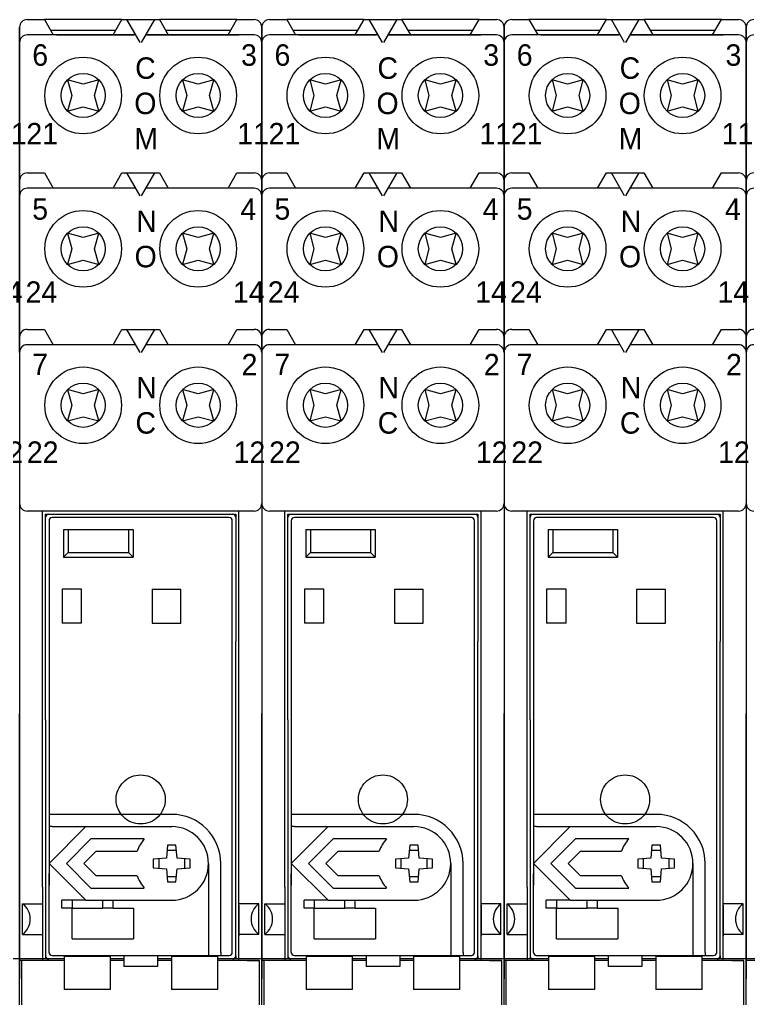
# Model space of a CAD drawing. Header units: millimetres. Extents: x -6000 to 26000, y -6000 to 26000.
# Drawn here: x 104.48 to 111.1, y -4571.37 to -4562.5 of the extents above; entities that cross this region are included whole.
import ezdxf

# ---------------------------------------------------------------- set-up
doc = ezdxf.new("R2010")
doc.units = ezdxf.units.MM
doc.header["$MEASUREMENT"] = 0
doc.linetypes.add('HIDDEN2', pattern=[2.38125, 1.5875, -0.79375])
doc.layers.add('Чертеж и Рисунок_Ном._пера__1', color=7, linetype='Continuous', lineweight=15)
doc.layers.add('Чертеж и Рисунок_Ном._пера__7', color=7, linetype='Continuous', lineweight=15)
doc.styles.add('СГЕНЕРИР_СТИЛЬ_3', font='')
doc.styles.get('СГЕНЕРИР_СТИЛЬ_3').set_extended_font_data('Arial')

msp = doc.modelspace()

# ---------------------------------------------------------------- linework, layer by layer
at = {"layer": 'Чертеж и Рисунок_Ном._пера__7', "color": 7, "linetype": 'Continuous', "lineweight": 15}
for p, q in [((104.554, -4562.4969), (104.7102, -4562.4969)), ((105.4133, -4562.4969), (104.7102, -4562.4969)), ((104.7102, -4562.4969), (104.7905, -4562.636)), ((105.333, -4562.636), (105.4133, -4562.4969)), ((105.4133, -4562.4969), (105.4582, -4562.4969)), ((105.4362, -4562.4969), (105.7305, -4562.4969)), ((105.5385, -4562.636), (105.4582, -4562.4969)), ((105.5787, -4562.7056), (105.4582, -4562.4969)), ((105.4582, -4562.4969), (105.7086, -4562.4969)), ((105.7086, -4562.4969), (105.5881, -4562.7056)), ((105.7086, -4562.4969), (105.7535, -4562.4969)), ((106.4566, -4562.4969), (105.7535, -4562.4969)), ((105.7535, -4562.4969), (105.8338, -4562.636)), ((106.3763, -4562.636), (106.4566, -4562.4969)), ((106.4566, -4562.4969), (106.6127, -4562.4969)), ((106.7518, -4562.4969), (106.908, -4562.4969)), ((107.6111, -4562.4969), (106.908, -4562.4969)), ((106.908, -4562.4969), (106.9883, -4562.636)), ((107.5308, -4562.636), (107.6111, -4562.4969)), ((107.6111, -4562.4969), (107.656, -4562.4969)), ((107.634, -4562.4969), (107.9283, -4562.4969)), ((107.7363, -4562.636), (107.656, -4562.4969)), ((107.7764, -4562.7056), (107.656, -4562.4969)), ((107.656, -4562.4969), (107.9063, -4562.4969)), ((107.9063, -4562.4969), (107.7859, -4562.7056)), ((107.9063, -4562.4969), (107.9512, -4562.4969)), ((108.6543, -4562.4969), (107.9512, -4562.4969)), ((107.9512, -4562.4969), (108.0315, -4562.636)), ((108.574, -4562.636), (108.6543, -4562.4969)), ((108.6543, -4562.4969), (108.8105, -4562.4969)), ((108.9496, -4562.4969), (109.1058, -4562.4969)), ((109.8089, -4562.4969), (109.1058, -4562.4969)), ((109.1058, -4562.4969), (109.1861, -4562.636)), ((109.7286, -4562.636), (109.8089, -4562.4969)), ((109.8089, -4562.4969), (109.8538, -4562.4969)), ((109.8318, -4562.4969), (110.1261, -4562.4969)), ((109.9341, -4562.636), (109.8538, -4562.4969)), ((109.9742, -4562.7056), (109.8538, -4562.4969)), ((109.8538, -4562.4969), (110.1041, -4562.4969)), ((110.1041, -4562.4969), (109.9837, -4562.7056)), ((110.1041, -4562.4969), (110.149, -4562.4969)), ((110.8521, -4562.4969), (110.149, -4562.4969)), ((110.149, -4562.4969), (110.2293, -4562.636)), ((110.7718, -4562.636), (110.8521, -4562.4969)), ((110.8521, -4562.4969), (111.0083, -4562.4969)), ((104.4845, -4562.7056), (104.4845, -4562.5665)), ((104.4845, -4562.5665), (104.4845, -4562.7056)), ((104.7664, -4562.5943), (105.3571, -4562.5943)), ((105.8097, -4562.5943), (106.4003, -4562.5943)), ((106.6823, -4562.7056), (106.6823, -4562.5665)), ((106.6823, -4562.5665), (106.6823, -4562.7056)), ((106.9642, -4562.5943), (107.5549, -4562.5943)), ((108.0074, -4562.5943), (108.5981, -4562.5943)), ((108.8801, -4562.7056), (108.8801, -4562.5665)), ((108.8801, -4562.5665), (108.8801, -4562.7056)), ((109.162, -4562.5943), (109.7527, -4562.5943)), ((110.2052, -4562.5943), (110.7959, -4562.5943)), ((111.0778, -4562.7056), (111.0778, -4562.5665)), ((111.0778, -4562.5665), (111.0778, -4562.7056)), ((105.5385, -4562.636), (104.554, -4562.636)), ((104.8183, -4562.636), (105.5233, -4562.636)), ((105.6283, -4562.636), (106.4736, -4562.636)), ((106.6127, -4562.636), (105.6283, -4562.636)), ((105.6435, -4562.636), (106.4736, -4562.636)), ((107.7363, -4562.636), (106.7518, -4562.636)), ((107.0161, -4562.636), (107.7211, -4562.636)), ((107.826, -4562.636), (108.6714, -4562.636)), ((108.8105, -4562.636), (107.826, -4562.636)), ((107.8413, -4562.636), (108.6714, -4562.636)), ((109.9341, -4562.636), (108.9496, -4562.636)), ((109.2139, -4562.636), (109.9188, -4562.636)), ((110.0238, -4562.636), (110.8692, -4562.636)), ((111.0083, -4562.636), (110.0238, -4562.636)), ((110.039, -4562.636), (110.8692, -4562.636)), ((104.4845, -4562.7056), (104.4845, -4568.791)), ((104.4845, -4563.9575), (104.4845, -4562.7056)), ((104.4845, -4562.7056), (104.4845, -4568.791)), ((104.4845, -4562.7056), (104.4845, -4563.9575)), ((106.6823, -4562.7056), (106.6823, -4568.791)), ((106.6823, -4563.9575), (106.6823, -4562.7056)), ((106.6823, -4562.7056), (106.6823, -4568.791)), ((106.6823, -4562.7056), (106.6823, -4563.9575)), ((108.8801, -4562.7056), (108.8801, -4568.791)), ((108.8801, -4563.9575), (108.8801, -4562.7056)), ((108.8801, -4562.7056), (108.8801, -4568.791)), ((108.8801, -4562.7056), (108.8801, -4563.9575)), ((111.0778, -4562.7056), (111.0778, -4568.791)), ((111.0778, -4563.9575), (111.0778, -4562.7056)), ((111.0778, -4562.7056), (111.0778, -4568.791)), ((111.0778, -4562.7056), (111.0778, -4563.9575)), ((104.9201, -4563.0438), (104.9581, -4563.1855)), ((105.0618, -4563.0818), (104.9201, -4563.0438)), ((105.2034, -4563.0438), (105.0618, -4563.0818)), ((105.1654, -4563.1855), (105.2034, -4563.0438)), ((106.105, -4563.0818), (105.9634, -4563.0438)), ((105.9634, -4563.0438), (106.0013, -4563.1855)), ((106.2466, -4563.0438), (106.105, -4563.0818)), ((106.2087, -4563.1855), (106.2466, -4563.0438)), ((107.1179, -4563.0438), (107.1558, -4563.1855)), ((107.2595, -4563.0818), (107.1179, -4563.0438)), ((107.4012, -4563.0438), (107.2595, -4563.0818)), ((107.3632, -4563.1855), (107.4012, -4563.0438)), ((108.3028, -4563.0818), (108.1611, -4563.0438)), ((108.1611, -4563.0438), (108.1991, -4563.1855)), ((108.4444, -4563.0438), (108.3028, -4563.0818)), ((108.4065, -4563.1855), (108.4444, -4563.0438)), ((109.3157, -4563.0438), (109.3536, -4563.1855)), ((109.4573, -4563.0818), (109.3157, -4563.0438)), ((109.599, -4563.0438), (109.4573, -4563.0818)), ((109.561, -4563.1855), (109.599, -4563.0438)), ((110.5006, -4563.0818), (110.3589, -4563.0438)), ((110.3589, -4563.0438), (110.3969, -4563.1855)), ((110.6422, -4563.0438), (110.5006, -4563.0818)), ((110.6043, -4563.1855), (110.6422, -4563.0438)), ((104.9581, -4563.1855), (104.9201, -4563.3271)), ((105.2034, -4563.3271), (105.1654, -4563.1855)), ((106.0013, -4563.1855), (105.9634, -4563.3271)), ((106.2466, -4563.3271), (106.2087, -4563.1855)), ((107.1558, -4563.1855), (107.1179, -4563.3271)), ((107.4012, -4563.3271), (107.3632, -4563.1855)), ((108.1991, -4563.1855), (108.1611, -4563.3271)), ((108.4444, -4563.3271), (108.4065, -4563.1855)), ((109.3536, -4563.1855), (109.3157, -4563.3271)), ((109.599, -4563.3271), (109.561, -4563.1855)), ((110.3969, -4563.1855), (110.3589, -4563.3271)), ((110.6422, -4563.3271), (110.6043, -4563.1855)), ((104.9201, -4563.3271), (105.0618, -4563.2891)), ((105.0618, -4563.2891), (105.2034, -4563.3271)), ((105.9634, -4563.3271), (106.105, -4563.2891)), ((106.105, -4563.2891), (106.2466, -4563.3271)), ((107.1179, -4563.3271), (107.2595, -4563.2891)), ((107.2595, -4563.2891), (107.4012, -4563.3271)), ((108.1611, -4563.3271), (108.3028, -4563.2891)), ((108.3028, -4563.2891), (108.4444, -4563.3271)), ((109.3157, -4563.3271), (109.4573, -4563.2891)), ((109.4573, -4563.2891), (109.599, -4563.3271)), ((110.3589, -4563.3271), (110.5006, -4563.2891)), ((110.5006, -4563.2891), (110.6422, -4563.3271)), ((104.554, -4563.8879), (104.7102, -4563.8879)), ((104.7102, -4563.8879), (104.7905, -4564.027)), ((105.333, -4564.027), (105.4133, -4563.8879)), ((105.4133, -4563.8879), (105.4582, -4563.8879)), ((105.5787, -4564.0966), (105.4582, -4563.8879)), ((105.4582, -4563.8879), (105.7086, -4563.8879)), ((105.7086, -4563.8879), (105.5881, -4564.0966)), ((105.7086, -4563.8879), (105.7535, -4563.8879)), ((105.7535, -4563.8879), (105.8338, -4564.027)), ((106.3763, -4564.027), (106.4566, -4563.8879)), ((106.4566, -4563.8879), (106.6127, -4563.8879)), ((106.7518, -4563.8879), (106.908, -4563.8879)), ((106.908, -4563.8879), (106.9883, -4564.027)), ((107.5308, -4564.027), (107.6111, -4563.8879)), ((107.6111, -4563.8879), (107.656, -4563.8879)), ((107.7764, -4564.0966), (107.656, -4563.8879)), ((107.656, -4563.8879), (107.9063, -4563.8879)), ((107.9063, -4563.8879), (107.7859, -4564.0966)), ((107.9063, -4563.8879), (107.9512, -4563.8879)), ((107.9512, -4563.8879), (108.0315, -4564.027)), ((108.574, -4564.027), (108.6543, -4563.8879)), ((108.6543, -4563.8879), (108.8105, -4563.8879)), ((108.9496, -4563.8879), (109.1058, -4563.8879)), ((109.1058, -4563.8879), (109.1861, -4564.027)), ((109.7286, -4564.027), (109.8089, -4563.8879)), ((109.8089, -4563.8879), (109.8538, -4563.8879)), ((109.9742, -4564.0966), (109.8538, -4563.8879)), ((109.8538, -4563.8879), (110.1041, -4563.8879)), ((110.1041, -4563.8879), (109.9837, -4564.0966)), ((110.1041, -4563.8879), (110.149, -4563.8879)), ((110.149, -4563.8879), (110.2293, -4564.027)), ((110.7718, -4564.027), (110.8521, -4563.8879)), ((110.8521, -4563.8879), (111.0083, -4563.8879)), ((104.4845, -4564.0966), (104.4845, -4563.9575)), ((104.4845, -4563.9575), (104.4845, -4564.0966)), ((105.5385, -4564.027), (104.554, -4564.027)), ((106.6127, -4564.027), (105.6283, -4564.027)), ((106.6823, -4564.0966), (106.6823, -4563.9575)), ((106.6823, -4563.9575), (106.6823, -4564.0966)), ((107.7363, -4564.027), (106.7518, -4564.027)), ((108.8105, -4564.027), (107.826, -4564.027)), ((108.8801, -4564.0966), (108.8801, -4563.9575)), ((108.8801, -4563.9575), (108.8801, -4564.0966)), ((109.9341, -4564.027), (108.9496, -4564.027)), ((111.0083, -4564.027), (110.0238, -4564.027)), ((111.0778, -4564.0966), (111.0778, -4563.9575)), ((111.0778, -4563.9575), (111.0778, -4564.0966)), ((104.4845, -4565.3763), (104.4845, -4564.0966)), ((104.4845, -4564.0966), (104.4845, -4565.3763)), ((106.6823, -4565.3763), (106.6823, -4564.0966)), ((106.6823, -4564.0966), (106.6823, -4565.3763)), ((108.8801, -4565.3763), (108.8801, -4564.0966)), ((108.8801, -4564.0966), (108.8801, -4565.3763)), ((111.0778, -4565.3763), (111.0778, -4564.0966)), ((111.0778, -4564.0966), (111.0778, -4565.3763)), ((104.9201, -4564.4348), (104.9581, -4564.5765)), ((105.0618, -4564.4728), (104.9201, -4564.4348)), ((105.2034, -4564.4348), (105.0618, -4564.4728)), ((105.1654, -4564.5765), (105.2034, -4564.4348)), ((105.9634, -4564.4348), (106.0013, -4564.5765)), ((106.105, -4564.4728), (105.9634, -4564.4348)), ((106.2466, -4564.4348), (106.105, -4564.4728)), ((106.2087, -4564.5765), (106.2466, -4564.4348)), ((107.1179, -4564.4348), (107.1558, -4564.5765)), ((107.2595, -4564.4728), (107.1179, -4564.4348)), ((107.4012, -4564.4348), (107.2595, -4564.4728)), ((107.3632, -4564.5765), (107.4012, -4564.4348)), ((108.1611, -4564.4348), (108.1991, -4564.5765)), ((108.3028, -4564.4728), (108.1611, -4564.4348)), ((108.4444, -4564.4348), (108.3028, -4564.4728)), ((108.4065, -4564.5765), (108.4444, -4564.4348)), ((109.3157, -4564.4348), (109.3536, -4564.5765)), ((109.4573, -4564.4728), (109.3157, -4564.4348)), ((109.599, -4564.4348), (109.4573, -4564.4728)), ((109.561, -4564.5765), (109.599, -4564.4348)), ((110.3589, -4564.4348), (110.3969, -4564.5765)), ((110.5006, -4564.4728), (110.3589, -4564.4348)), ((110.6422, -4564.4348), (110.5006, -4564.4728)), ((110.6043, -4564.5765), (110.6422, -4564.4348)), ((104.9581, -4564.5765), (104.9201, -4564.7181)), ((105.2034, -4564.7181), (105.1654, -4564.5765)), ((106.0013, -4564.5765), (105.9634, -4564.7181)), ((106.2466, -4564.7181), (106.2087, -4564.5765)), ((107.1558, -4564.5765), (107.1179, -4564.7181)), ((107.4012, -4564.7181), (107.3632, -4564.5765)), ((108.1991, -4564.5765), (108.1611, -4564.7181)), ((108.4444, -4564.7181), (108.4065, -4564.5765)), ((109.3536, -4564.5765), (109.3157, -4564.7181)), ((109.599, -4564.7181), (109.561, -4564.5765)), ((110.3969, -4564.5765), (110.3589, -4564.7181)), ((110.6422, -4564.7181), (110.6043, -4564.5765)), ((104.9201, -4564.7181), (105.0618, -4564.6801)), ((105.0618, -4564.6801), (105.2034, -4564.7181)), ((105.9634, -4564.7181), (106.105, -4564.6801)), ((106.105, -4564.6801), (106.2466, -4564.7181)), ((107.1179, -4564.7181), (107.2595, -4564.6801)), ((107.2595, -4564.6801), (107.4012, -4564.7181)), ((108.1611, -4564.7181), (108.3028, -4564.6801)), ((108.3028, -4564.6801), (108.4444, -4564.7181)), ((109.3157, -4564.7181), (109.4573, -4564.6801)), ((109.4573, -4564.6801), (109.599, -4564.7181)), ((110.3589, -4564.7181), (110.5006, -4564.6801)), ((110.5006, -4564.6801), (110.6422, -4564.7181)), ((104.554, -4565.3067), (104.7102, -4565.3067)), ((104.7102, -4565.3067), (104.7905, -4565.4458)), ((105.333, -4565.4458), (105.4133, -4565.3067)), ((105.4133, -4565.3067), (105.4582, -4565.3067)), ((105.5787, -4565.5154), (105.4582, -4565.3067)), ((105.4582, -4565.3067), (105.7086, -4565.3067)), ((105.7086, -4565.3067), (105.5881, -4565.5154)), ((105.7086, -4565.3067), (105.7535, -4565.3067)), ((105.7535, -4565.3067), (105.8338, -4565.4458)), ((106.3763, -4565.4458), (106.4566, -4565.3067)), ((106.4566, -4565.3067), (106.6127, -4565.3067)), ((106.7518, -4565.3067), (106.908, -4565.3067)), ((106.908, -4565.3067), (106.9883, -4565.4458)), ((107.5308, -4565.4458), (107.6111, -4565.3067)), ((107.6111, -4565.3067), (107.656, -4565.3067)), ((107.7764, -4565.5154), (107.656, -4565.3067)), ((107.656, -4565.3067), (107.9063, -4565.3067)), ((107.9063, -4565.3067), (107.7859, -4565.5154)), ((107.9063, -4565.3067), (107.9512, -4565.3067)), ((107.9512, -4565.3067), (108.0315, -4565.4458)), ((108.574, -4565.4458), (108.6543, -4565.3067)), ((108.6543, -4565.3067), (108.8105, -4565.3067)), ((108.9496, -4565.3067), (109.1058, -4565.3067)), ((109.1058, -4565.3067), (109.1861, -4565.4458)), ((109.7286, -4565.4458), (109.8089, -4565.3067)), ((109.8089, -4565.3067), (109.8538, -4565.3067)), ((109.9742, -4565.5154), (109.8538, -4565.3067)), ((109.8538, -4565.3067), (110.1041, -4565.3067)), ((110.1041, -4565.3067), (109.9837, -4565.5154)), ((110.1041, -4565.3067), (110.149, -4565.3067)), ((110.149, -4565.3067), (110.2293, -4565.4458)), ((110.7718, -4565.4458), (110.8521, -4565.3067)), ((110.8521, -4565.3067), (111.0083, -4565.3067)), ((104.4845, -4565.5154), (104.4845, -4565.3763)), ((104.4845, -4565.3763), (104.4845, -4565.5154)), ((105.5385, -4565.4458), (104.554, -4565.4458)), ((106.6127, -4565.4458), (105.6283, -4565.4458)), ((106.6823, -4565.5154), (106.6823, -4565.3763)), ((106.6823, -4565.3763), (106.6823, -4565.5154)), ((107.7363, -4565.4458), (106.7518, -4565.4458)), ((108.8105, -4565.4458), (107.826, -4565.4458)), ((108.8801, -4565.5154), (108.8801, -4565.3763)), ((108.8801, -4565.3763), (108.8801, -4565.5154)), ((109.9341, -4565.4458), (108.9496, -4565.4458)), ((111.0083, -4565.4458), (110.0238, -4565.4458)), ((111.0778, -4565.5154), (111.0778, -4565.3763)), ((111.0778, -4565.3763), (111.0778, -4565.5154)), ((104.9201, -4565.8536), (104.9581, -4565.9953)), ((105.0618, -4565.8916), (104.9201, -4565.8536)), ((105.2034, -4565.8536), (105.0618, -4565.8916)), ((105.1654, -4565.9953), (105.2034, -4565.8536)), ((106.105, -4565.8916), (105.9634, -4565.8536)), ((105.9634, -4565.8536), (106.0013, -4565.9953)), ((106.2466, -4565.8536), (106.105, -4565.8916)), ((106.2087, -4565.9953), (106.2466, -4565.8536)), ((107.1179, -4565.8536), (107.1558, -4565.9953)), ((107.2595, -4565.8916), (107.1179, -4565.8536)), ((107.4012, -4565.8536), (107.2595, -4565.8916)), ((107.3632, -4565.9953), (107.4012, -4565.8536)), ((108.3028, -4565.8916), (108.1611, -4565.8536)), ((108.1611, -4565.8536), (108.1991, -4565.9953)), ((108.4444, -4565.8536), (108.3028, -4565.8916)), ((108.4065, -4565.9953), (108.4444, -4565.8536)), ((109.3157, -4565.8536), (109.3536, -4565.9953)), ((109.4573, -4565.8916), (109.3157, -4565.8536)), ((109.599, -4565.8536), (109.4573, -4565.8916)), ((109.561, -4565.9953), (109.599, -4565.8536)), ((110.5006, -4565.8916), (110.3589, -4565.8536)), ((110.3589, -4565.8536), (110.3969, -4565.9953)), ((110.6422, -4565.8536), (110.5006, -4565.8916)), ((110.6043, -4565.9953), (110.6422, -4565.8536)), ((104.9581, -4565.9953), (104.9201, -4566.1369)), ((105.2034, -4566.1369), (105.1654, -4565.9953)), ((106.0013, -4565.9953), (105.9634, -4566.1369)), ((106.2466, -4566.1369), (106.2087, -4565.9953)), ((107.1558, -4565.9953), (107.1179, -4566.1369)), ((107.4012, -4566.1369), (107.3632, -4565.9953)), ((108.1991, -4565.9953), (108.1611, -4566.1369)), ((108.4444, -4566.1369), (108.4065, -4565.9953)), ((109.3536, -4565.9953), (109.3157, -4566.1369)), ((109.599, -4566.1369), (109.561, -4565.9953)), ((110.3969, -4565.9953), (110.3589, -4566.1369)), ((110.6422, -4566.1369), (110.6043, -4565.9953)), ((104.9201, -4566.1369), (105.0618, -4566.099)), ((105.0618, -4566.099), (105.2034, -4566.1369)), ((105.9634, -4566.1369), (106.105, -4566.099)), ((106.105, -4566.099), (106.2466, -4566.1369)), ((107.1179, -4566.1369), (107.2595, -4566.099)), ((107.2595, -4566.099), (107.4012, -4566.1369)), ((108.1611, -4566.1369), (108.3028, -4566.099)), ((108.3028, -4566.099), (108.4444, -4566.1369)), ((109.3157, -4566.1369), (109.4573, -4566.099)), ((109.4573, -4566.099), (109.599, -4566.1369)), ((110.3589, -4566.1369), (110.5006, -4566.099)), ((110.5006, -4566.099), (110.6422, -4566.1369)), ((106.6127, -4566.9551), (104.554, -4566.9551)), ((104.6931, -4570.3662), (104.6931, -4566.9551)), ((106.4736, -4571.0307), (106.4736, -4566.9551)), ((108.8105, -4566.9551), (106.7518, -4566.9551)), ((106.8909, -4570.3662), (106.8909, -4566.9551)), ((108.6714, -4571.0307), (108.6714, -4566.9551)), ((111.0083, -4566.9551), (108.9496, -4566.9551)), ((109.0887, -4570.3662), (109.0887, -4566.9551)), ((110.8692, -4571.0307), (110.8692, -4566.9551)), ((104.721, -4567.0107), (104.721, -4566.9829)), ((104.721, -4566.9829), (106.4458, -4566.9829)), ((104.721, -4567.6923), (104.721, -4567.0107)), ((104.7523, -4567.042), (104.7523, -4569.7058)), ((106.3867, -4567.0142), (104.7801, -4567.0142)), ((106.4145, -4570.9577), (106.4145, -4567.042)), ((106.418, -4566.9829), (106.4458, -4566.9829)), ((106.4458, -4566.9829), (106.4458, -4567.0107)), ((106.4458, -4566.9829), (106.4458, -4568.1374)), ((106.9187, -4567.0107), (106.9187, -4566.9829)), ((106.9187, -4566.9829), (108.6436, -4566.9829)), ((106.9187, -4567.6923), (106.9187, -4567.0107)), ((106.95, -4567.042), (106.95, -4569.7058)), ((108.5845, -4567.0142), (106.9779, -4567.0142)), ((108.6123, -4570.9577), (108.6123, -4567.042)), ((108.6158, -4566.9829), (108.6436, -4566.9829)), ((108.6436, -4566.9829), (108.6436, -4567.0107)), ((108.6436, -4566.9829), (108.6436, -4568.1374)), ((109.1165, -4567.0107), (109.1165, -4566.9829)), ((109.1165, -4566.9829), (110.8414, -4566.9829)), ((109.1165, -4567.6923), (109.1165, -4567.0107)), ((109.1478, -4567.042), (109.1478, -4569.7058)), ((110.7822, -4567.0142), (109.1756, -4567.0142)), ((110.8101, -4570.9577), (110.8101, -4567.042)), ((110.8135, -4566.9829), (110.8414, -4566.9829)), ((110.8414, -4566.9829), (110.8414, -4567.0107)), ((110.8414, -4566.9829), (110.8414, -4568.1374)), ((104.8844, -4567.122), (105.5138, -4567.122)), ((104.8844, -4567.122), (104.8844, -4567.3724)), ((104.9261, -4567.122), (104.9261, -4567.3306)), ((105.4721, -4567.122), (105.4721, -4567.3306)), ((105.5138, -4567.122), (105.5138, -4567.3724)), ((107.0822, -4567.122), (107.7116, -4567.122)), ((107.0822, -4567.122), (107.0822, -4567.3724)), ((107.1239, -4567.122), (107.1239, -4567.3306)), ((107.6699, -4567.122), (107.6699, -4567.3306)), ((107.7116, -4567.122), (107.7116, -4567.3724)), ((109.28, -4567.122), (109.9094, -4567.122)), ((109.28, -4567.122), (109.28, -4567.3724)), ((109.3217, -4567.122), (109.3217, -4567.3306)), ((109.8677, -4567.122), (109.8677, -4567.3306)), ((109.9094, -4567.122), (109.9094, -4567.3724)), ((104.8844, -4567.3724), (104.9261, -4567.3306)), ((104.8844, -4567.3724), (105.5138, -4567.3724)), ((104.9261, -4567.3306), (105.4721, -4567.3306)), ((105.5138, -4567.3724), (105.4721, -4567.3306)), ((107.0822, -4567.3724), (107.1239, -4567.3306)), ((107.0822, -4567.3724), (107.7116, -4567.3724)), ((107.1239, -4567.3306), (107.6699, -4567.3306)), ((107.7116, -4567.3724), (107.6699, -4567.3306)), ((109.28, -4567.3724), (109.3217, -4567.3306)), ((109.28, -4567.3724), (109.9094, -4567.3724)), ((109.3217, -4567.3306), (109.8677, -4567.3306)), ((109.9094, -4567.3724), (109.8677, -4567.3306)), ((105.0478, -4567.6645), (104.8705, -4567.6645)), ((104.8705, -4567.6645), (104.8705, -4567.9705)), ((105.0478, -4567.9705), (105.0478, -4567.6645)), ((105.6877, -4567.6645), (105.9485, -4567.6645)), ((105.6877, -4567.6645), (105.6877, -4567.9705)), ((105.9485, -4567.9705), (105.9485, -4567.6645)), ((107.2456, -4567.6645), (107.0683, -4567.6645)), ((107.0683, -4567.6645), (107.0683, -4567.9705)), ((107.2456, -4567.9705), (107.2456, -4567.6645)), ((107.8855, -4567.6645), (108.1463, -4567.6645)), ((107.8855, -4567.6645), (107.8855, -4567.9705)), ((108.1463, -4567.9705), (108.1463, -4567.6645)), ((109.4434, -4567.6645), (109.2661, -4567.6645)), ((109.2661, -4567.6645), (109.2661, -4567.9705)), ((109.4434, -4567.9705), (109.4434, -4567.6645)), ((110.0833, -4567.6645), (110.3441, -4567.6645)), ((110.0833, -4567.6645), (110.0833, -4567.9705)), ((110.3441, -4567.9705), (110.3441, -4567.6645)), ((104.721, -4568.1374), (104.721, -4567.6923)), ((106.9187, -4568.1374), (106.9187, -4567.6923)), ((109.1165, -4568.1374), (109.1165, -4567.6923)), ((104.752, -4567.7618), (104.752, -4570.3491)), ((106.4147, -4570.3491), (106.4147, -4567.7618)), ((106.9498, -4567.7618), (106.9498, -4570.3491)), ((108.6125, -4570.3491), (108.6125, -4567.7618)), ((109.1476, -4567.7618), (109.1476, -4570.3491)), ((110.8103, -4570.3491), (110.8103, -4567.7618)), ((105.0478, -4567.9705), (104.8705, -4567.9705)), ((105.6877, -4567.9705), (105.9485, -4567.9705)), ((107.2456, -4567.9705), (107.0683, -4567.9705)), ((107.8855, -4567.9705), (108.1463, -4567.9705)), ((109.4434, -4567.9705), (109.2661, -4567.9705)), ((110.0833, -4567.9705), (110.3441, -4567.9705)), ((104.721, -4568.8468), (104.721, -4568.1374)), ((106.4458, -4570.989), (106.4458, -4568.1374)), ((106.9187, -4568.8468), (106.9187, -4568.1374)), ((108.6436, -4570.989), (108.6436, -4568.1374)), ((109.1165, -4568.8468), (109.1165, -4568.1374)), ((110.8414, -4570.989), (110.8414, -4568.1374)), ((104.4845, -4572.4356), (104.4845, -4568.791)), ((104.4845, -4568.791), (104.4845, -4571.0585)), ((106.6823, -4572.4356), (106.6823, -4568.791)), ((106.6823, -4568.791), (106.6823, -4571.0585)), ((108.8801, -4572.4356), (108.8801, -4568.791)), ((108.8801, -4568.791), (108.8801, -4571.0585)), ((111.0778, -4572.4356), (111.0778, -4568.791)), ((111.0778, -4568.791), (111.0778, -4571.0585)), ((104.721, -4568.8468), (104.721, -4571.0168)), ((106.9187, -4568.8468), (106.9187, -4571.0168)), ((109.1165, -4568.8468), (109.1165, -4571.0168)), ((104.7801, -4569.7058), (104.7523, -4569.7058)), ((104.7523, -4569.7058), (104.7523, -4569.8171)), ((105.8651, -4569.7058), (104.7801, -4569.7058)), ((106.9779, -4569.7058), (106.95, -4569.7058)), ((106.95, -4569.7058), (106.95, -4569.8171)), ((108.0628, -4569.7058), (106.9779, -4569.7058)), ((109.1756, -4569.7058), (109.1478, -4569.7058)), ((109.1478, -4569.7058), (109.1478, -4569.8171)), ((110.2606, -4569.7058), (109.1756, -4569.7058)), ((104.7801, -4569.8171), (104.7523, -4569.8171)), ((104.7523, -4569.8171), (104.7523, -4570.1509)), ((104.7523, -4570.1509), (105.0861, -4569.8171)), ((104.7801, -4569.8171), (105.8651, -4569.8171)), ((106.9779, -4569.8171), (106.95, -4569.8171)), ((106.95, -4569.8171), (106.95, -4570.1509)), ((106.95, -4570.1509), (107.2839, -4569.8171)), ((106.9779, -4569.8171), (108.0628, -4569.8171)), ((109.1756, -4569.8171), (109.1478, -4569.8171)), ((109.1478, -4569.8171), (109.1478, -4570.1509)), ((109.1478, -4570.1509), (109.4817, -4569.8171)), ((109.1756, -4569.8171), (110.2606, -4569.8171)), ((105.1322, -4569.9283), (104.9096, -4570.1509)), ((105.6162, -4569.9283), (105.1322, -4569.9283)), ((107.33, -4569.9283), (107.1074, -4570.1509)), ((107.814, -4569.9283), (107.33, -4569.9283)), ((109.5278, -4569.9283), (109.3052, -4570.1509)), ((110.0118, -4569.9283), (109.5278, -4569.9283)), ((105.067, -4570.1509), (105.1783, -4570.0396)), ((105.1783, -4570.0396), (105.5503, -4570.0396)), ((105.8268, -4569.984), (105.8165, -4570.1023)), ((105.9075, -4570.0324), (105.8226, -4570.0324)), ((105.9033, -4569.984), (105.8268, -4569.984)), ((105.9137, -4570.1023), (105.9033, -4569.984)), ((107.2648, -4570.1509), (107.3761, -4570.0396)), ((107.3761, -4570.0396), (107.7481, -4570.0396)), ((108.0246, -4569.984), (108.0142, -4570.1023)), ((108.1053, -4570.0324), (108.0203, -4570.0324)), ((108.1011, -4569.984), (108.0246, -4569.984)), ((108.1114, -4570.1023), (108.1011, -4569.984)), ((109.4626, -4570.1509), (109.5738, -4570.0396)), ((109.5738, -4570.0396), (109.9459, -4570.0396)), ((110.2224, -4569.984), (110.212, -4570.1023)), ((110.3031, -4570.0324), (110.2181, -4570.0324)), ((110.2989, -4569.984), (110.2224, -4569.984)), ((110.3092, -4570.1023), (110.2989, -4569.984)), ((104.7523, -4570.1509), (104.7523, -4570.2411)), ((104.7523, -4570.1509), (105.0861, -4570.4847)), ((104.9096, -4570.1509), (105.1322, -4570.3735)), ((105.1783, -4570.2622), (105.067, -4570.1509)), ((105.8165, -4570.1023), (105.6981, -4570.1126)), ((105.6981, -4570.1126), (105.6981, -4570.1891)), ((105.7466, -4570.1084), (105.7466, -4570.1934)), ((106.032, -4570.1126), (105.9137, -4570.1023)), ((105.9835, -4570.1934), (105.9835, -4570.1084)), ((106.032, -4570.1891), (106.032, -4570.1126)), ((106.1989, -4570.1509), (106.1989, -4570.9577)), ((106.3102, -4570.9577), (106.3102, -4570.1509)), ((106.95, -4570.1509), (106.95, -4570.2411)), ((106.95, -4570.1509), (107.2839, -4570.4847)), ((107.1074, -4570.1509), (107.33, -4570.3735)), ((107.3761, -4570.2622), (107.2648, -4570.1509)), ((108.0142, -4570.1023), (107.8959, -4570.1126)), ((107.8959, -4570.1126), (107.8959, -4570.1891)), ((107.9444, -4570.1084), (107.9444, -4570.1934)), ((108.2298, -4570.1126), (108.1114, -4570.1023)), ((108.1813, -4570.1934), (108.1813, -4570.1084)), ((108.2298, -4570.1891), (108.2298, -4570.1126)), ((108.3967, -4570.1509), (108.3967, -4570.9577)), ((108.508, -4570.9577), (108.508, -4570.1509)), ((109.1478, -4570.1509), (109.1478, -4570.2411)), ((109.1478, -4570.1509), (109.4817, -4570.4847)), ((109.3052, -4570.1509), (109.5278, -4570.3735)), ((109.5738, -4570.2622), (109.4626, -4570.1509)), ((110.212, -4570.1023), (110.0937, -4570.1126)), ((110.0937, -4570.1126), (110.0937, -4570.1891)), ((110.1422, -4570.1084), (110.1422, -4570.1934)), ((110.4275, -4570.1126), (110.3092, -4570.1023)), ((110.3791, -4570.1934), (110.3791, -4570.1084)), ((110.4275, -4570.1891), (110.4275, -4570.1126)), ((110.5945, -4570.1509), (110.5945, -4570.9577)), ((110.7057, -4570.9577), (110.7057, -4570.1509)), ((104.7523, -4570.9577), (104.7523, -4570.2411)), ((105.6981, -4570.1891), (105.8165, -4570.1995)), ((105.8165, -4570.1995), (105.8268, -4570.3178)), ((105.9033, -4570.3178), (105.9137, -4570.1995)), ((105.9137, -4570.1995), (106.032, -4570.1891)), ((106.95, -4570.9577), (106.95, -4570.2411)), ((107.8959, -4570.1891), (108.0142, -4570.1995)), ((108.0142, -4570.1995), (108.0246, -4570.3178)), ((108.1011, -4570.3178), (108.1114, -4570.1995)), ((108.1114, -4570.1995), (108.2298, -4570.1891)), ((109.1478, -4570.9577), (109.1478, -4570.2411)), ((110.0937, -4570.1891), (110.212, -4570.1995)), ((110.212, -4570.1995), (110.2224, -4570.3178)), ((110.2989, -4570.3178), (110.3092, -4570.1995)), ((110.3092, -4570.1995), (110.4275, -4570.1891)), ((105.5503, -4570.2622), (105.1783, -4570.2622)), ((105.8226, -4570.2694), (105.9075, -4570.2694)), ((105.8268, -4570.3178), (105.9033, -4570.3178)), ((107.7481, -4570.2622), (107.3761, -4570.2622)), ((108.0203, -4570.2694), (108.1053, -4570.2694)), ((108.0246, -4570.3178), (108.1011, -4570.3178)), ((109.9459, -4570.2622), (109.5738, -4570.2622)), ((110.2181, -4570.2694), (110.3031, -4570.2694)), ((110.2224, -4570.3178), (110.2989, -4570.3178)), ((104.6931, -4570.3662), (104.6931, -4571.0307)), ((105.1322, -4570.3735), (105.6162, -4570.3735)), ((106.8909, -4570.3662), (106.8909, -4571.0307)), ((107.33, -4570.3735), (107.814, -4570.3735)), ((109.0887, -4570.3662), (109.0887, -4571.0307)), ((109.5278, -4570.3735), (110.0118, -4570.3735)), ((104.9609, -4570.4847), (104.8677, -4570.4847)), ((104.8677, -4570.5578), (104.8677, -4570.4847)), ((104.9609, -4570.4847), (104.9609, -4570.5578)), ((105.0861, -4570.4847), (104.9609, -4570.4847)), ((105.0861, -4570.4847), (105.8651, -4570.4847)), ((105.2391, -4570.5578), (105.2391, -4570.4847)), ((105.3323, -4570.5578), (105.3323, -4570.4847)), ((107.1587, -4570.4847), (107.0655, -4570.4847)), ((107.0655, -4570.5578), (107.0655, -4570.4847)), ((107.1587, -4570.4847), (107.1587, -4570.5578)), ((107.2839, -4570.4847), (107.1587, -4570.4847)), ((107.2839, -4570.4847), (108.0628, -4570.4847)), ((107.4369, -4570.5578), (107.4369, -4570.4847)), ((107.5301, -4570.5578), (107.5301, -4570.4847)), ((109.3565, -4570.4847), (109.2633, -4570.4847)), ((109.2633, -4570.5578), (109.2633, -4570.4847)), ((109.3565, -4570.4847), (109.3565, -4570.5578)), ((109.4817, -4570.4847), (109.3565, -4570.4847)), ((109.4817, -4570.4847), (110.2606, -4570.4847)), ((109.6347, -4570.5578), (109.6347, -4570.4847)), ((109.7278, -4570.5578), (109.7278, -4570.4847)), ((104.5123, -4570.7942), (104.5123, -4570.516)), ((104.5123, -4570.516), (104.6931, -4570.516)), ((104.9609, -4570.5578), (104.8677, -4570.5578)), ((104.9609, -4570.5578), (105.2391, -4570.5578)), ((104.9609, -4570.836), (104.9609, -4570.5578)), ((105.3323, -4570.5578), (105.2391, -4570.5578)), ((105.3323, -4570.5578), (105.44, -4570.5578)), ((105.44, -4570.5578), (105.5173, -4570.5578)), ((105.5173, -4570.5578), (105.5173, -4570.836)), ((106.6545, -4570.516), (106.4736, -4570.516)), ((106.4736, -4570.5299), (106.4736, -4570.8081)), ((106.6545, -4570.7942), (106.6545, -4570.516)), ((106.7101, -4570.7942), (106.7101, -4570.516)), ((106.7101, -4570.516), (106.8909, -4570.516)), ((107.1587, -4570.5578), (107.0655, -4570.5578)), ((107.1587, -4570.5578), (107.4369, -4570.5578)), ((107.1587, -4570.836), (107.1587, -4570.5578)), ((107.5301, -4570.5578), (107.4369, -4570.5578)), ((107.5301, -4570.5578), (107.6378, -4570.5578)), ((107.6378, -4570.5578), (107.7151, -4570.5578)), ((107.7151, -4570.5578), (107.7151, -4570.836)), ((108.8522, -4570.516), (108.6714, -4570.516)), ((108.6714, -4570.5299), (108.6714, -4570.8081)), ((108.8522, -4570.7942), (108.8522, -4570.516)), ((108.9079, -4570.7942), (108.9079, -4570.516)), ((108.9079, -4570.516), (109.0887, -4570.516)), ((109.3565, -4570.5578), (109.2633, -4570.5578)), ((109.3565, -4570.5578), (109.6347, -4570.5578)), ((109.3565, -4570.836), (109.3565, -4570.5578)), ((109.7278, -4570.5578), (109.6347, -4570.5578)), ((109.7278, -4570.5578), (109.8356, -4570.5578)), ((109.8356, -4570.5578), (109.9129, -4570.5578)), ((109.9129, -4570.5578), (109.9129, -4570.836)), ((111.05, -4570.516), (110.8692, -4570.516)), ((110.8692, -4570.5299), (110.8692, -4570.8081)), ((111.05, -4570.7942), (111.05, -4570.516)), ((104.5123, -4570.7942), (104.6931, -4570.7942)), ((104.9609, -4570.836), (105.5146, -4570.836)), ((105.5146, -4570.836), (105.5173, -4570.836)), ((106.6545, -4570.7942), (106.4736, -4570.7942)), ((106.7101, -4570.7942), (106.8909, -4570.7942)), ((107.1587, -4570.836), (107.7124, -4570.836)), ((107.7124, -4570.836), (107.7151, -4570.836)), ((108.8522, -4570.7942), (108.6714, -4570.7942)), ((108.9079, -4570.7942), (109.0887, -4570.7942)), ((109.3565, -4570.836), (109.9101, -4570.836)), ((109.9101, -4570.836), (109.9129, -4570.836)), ((111.05, -4570.7942), (110.8692, -4570.7942)), ((104.4845, -4570.9194), (104.4845, -4571.0585)), ((106.6823, -4570.9194), (106.6823, -4571.0585)), ((108.8801, -4570.9194), (108.8801, -4571.0585)), ((111.0778, -4570.9194), (111.0778, -4571.0585)), ((104.4845, -4571.0168), (104.0811, -4571.0168)), ((104.8879, -4571.0168), (104.4845, -4571.0168)), ((104.8879, -4571.0307), (104.4845, -4571.0307)), ((104.6166, -4571.0307), (104.5054, -4571.0307)), ((104.5054, -4571.5871), (104.5054, -4571.0307)), ((104.8879, -4571.0307), (104.6166, -4571.0307)), ((104.8879, -4571.0168), (104.721, -4571.0168)), ((104.7801, -4570.9855), (105.5547, -4570.9855)), ((104.8879, -4570.9937), (104.8879, -4571.295)), ((105.3052, -4570.9937), (104.8879, -4570.9937)), ((105.3052, -4570.9937), (105.3052, -4571.295)), ((105.4304, -4571.0168), (105.3052, -4571.0168)), ((105.4304, -4571.0307), (105.3052, -4571.0307)), ((105.4304, -4571.0307), (105.3052, -4571.0307)), ((105.4304, -4570.9889), (105.4304, -4571.0863)), ((105.7364, -4570.9889), (105.4304, -4570.9889)), ((105.5547, -4570.9855), (106.1989, -4570.9855)), ((105.7364, -4570.9889), (105.7364, -4571.0863)), ((105.8616, -4571.0168), (105.7364, -4571.0168)), ((105.8616, -4571.0168), (105.7364, -4571.0168)), ((105.8616, -4571.0307), (105.7364, -4571.0307)), ((105.8616, -4571.0307), (105.7364, -4571.0307)), ((106.2789, -4570.9937), (105.8616, -4570.9937)), ((105.8616, -4570.9937), (105.8616, -4571.295)), ((106.1989, -4570.9577), (106.1989, -4570.9855)), ((106.1989, -4570.9855), (106.3102, -4570.9855)), ((106.2789, -4570.9937), (106.2789, -4571.295)), ((106.4458, -4571.0168), (106.2789, -4571.0168)), ((106.6823, -4571.0168), (106.2789, -4571.0168)), ((106.6614, -4571.0307), (106.2789, -4571.0307)), ((106.5501, -4571.0307), (106.2789, -4571.0307)), ((106.3102, -4570.9577), (106.3102, -4570.9855)), ((106.3102, -4570.9855), (106.3867, -4570.9855)), ((106.4458, -4570.989), (106.4458, -4571.0168)), ((106.5501, -4571.0307), (106.6614, -4571.0307)), ((106.6614, -4571.5871), (106.6614, -4571.0307)), ((107.0857, -4571.0168), (106.6823, -4571.0168)), ((107.0857, -4571.0307), (106.6823, -4571.0307)), ((106.8144, -4571.0307), (106.7031, -4571.0307)), ((106.7031, -4571.5871), (106.7031, -4571.0307)), ((107.0857, -4571.0307), (106.8144, -4571.0307)), ((107.0857, -4571.0168), (106.9187, -4571.0168)), ((106.9779, -4570.9855), (107.7524, -4570.9855)), ((107.0857, -4570.9937), (107.0857, -4571.295)), ((107.503, -4570.9937), (107.0857, -4570.9937)), ((107.503, -4570.9937), (107.503, -4571.295)), ((107.6282, -4571.0168), (107.503, -4571.0168)), ((107.6282, -4571.0307), (107.503, -4571.0307)), ((107.6282, -4571.0307), (107.503, -4571.0307)), ((107.6282, -4570.9889), (107.6282, -4571.0863)), ((107.9342, -4570.9889), (107.6282, -4570.9889)), ((107.7524, -4570.9855), (108.3967, -4570.9855)), ((107.9342, -4570.9889), (107.9342, -4571.0863)), ((108.0594, -4571.0168), (107.9342, -4571.0168)), ((108.0594, -4571.0168), (107.9342, -4571.0168)), ((108.0594, -4571.0307), (107.9342, -4571.0307)), ((108.0594, -4571.0307), (107.9342, -4571.0307)), ((108.4767, -4570.9937), (108.0594, -4570.9937)), ((108.0594, -4570.9937), (108.0594, -4571.295)), ((108.3967, -4570.9577), (108.3967, -4570.9855)), ((108.3967, -4570.9855), (108.508, -4570.9855)), ((108.4767, -4570.9937), (108.4767, -4571.295)), ((108.6436, -4571.0168), (108.4767, -4571.0168)), ((108.8801, -4571.0168), (108.4767, -4571.0168)), ((108.8592, -4571.0307), (108.4767, -4571.0307)), ((108.7479, -4571.0307), (108.4767, -4571.0307)), ((108.508, -4570.9577), (108.508, -4570.9855)), ((108.508, -4570.9855), (108.5845, -4570.9855)), ((108.6436, -4570.989), (108.6436, -4571.0168)), ((108.7479, -4571.0307), (108.8592, -4571.0307)), ((108.8592, -4571.5871), (108.8592, -4571.0307)), ((109.2834, -4571.0168), (108.8801, -4571.0168)), ((109.2834, -4571.0307), (108.8801, -4571.0307)), ((109.0122, -4571.0307), (108.9009, -4571.0307)), ((108.9009, -4571.5871), (108.9009, -4571.0307)), ((109.2834, -4571.0307), (109.0122, -4571.0307)), ((109.2834, -4571.0168), (109.1165, -4571.0168)), ((109.1756, -4570.9855), (109.9502, -4570.9855)), ((109.2834, -4570.9937), (109.2834, -4571.295)), ((109.7007, -4570.9937), (109.2834, -4570.9937)), ((109.7007, -4570.9937), (109.7007, -4571.295)), ((109.8259, -4571.0168), (109.7007, -4571.0168)), ((109.8259, -4571.0307), (109.7007, -4571.0307)), ((109.8259, -4571.0307), (109.7007, -4571.0307)), ((109.8259, -4570.9889), (109.8259, -4571.0863)), ((110.1319, -4570.9889), (109.8259, -4570.9889)), ((109.9502, -4570.9855), (110.5945, -4570.9855)), ((110.1319, -4570.9889), (110.1319, -4571.0863)), ((110.2571, -4571.0168), (110.1319, -4571.0168)), ((110.2571, -4571.0168), (110.1319, -4571.0168)), ((110.2571, -4571.0307), (110.1319, -4571.0307)), ((110.2571, -4571.0307), (110.1319, -4571.0307)), ((110.6744, -4570.9937), (110.2571, -4570.9937)), ((110.2571, -4570.9937), (110.2571, -4571.295)), ((110.5945, -4570.9577), (110.5945, -4570.9855)), ((110.5945, -4570.9855), (110.7057, -4570.9855)), ((110.6744, -4570.9937), (110.6744, -4571.295)), ((110.8414, -4571.0168), (110.6744, -4571.0168)), ((111.0778, -4571.0168), (110.6744, -4571.0168)), ((111.057, -4571.0307), (110.6744, -4571.0307)), ((110.9457, -4571.0307), (110.6744, -4571.0307)), ((110.7057, -4570.9577), (110.7057, -4570.9855)), ((110.7057, -4570.9855), (110.7822, -4570.9855)), ((110.8414, -4570.989), (110.8414, -4571.0168)), ((110.9457, -4571.0307), (111.057, -4571.0307)), ((111.057, -4571.5871), (111.057, -4571.0307)), ((111.4812, -4571.0168), (111.0778, -4571.0168)), ((111.4812, -4571.0307), (111.0778, -4571.0307)), ((104.4845, -4571.0585), (104.4845, -4571.1976)), ((104.4845, -4571.0585), (104.4845, -4571.1976)), ((104.4845, -4572.4356), (104.4845, -4571.1142)), ((105.7364, -4571.0863), (105.4304, -4571.0863)), ((106.6823, -4571.0585), (106.6823, -4571.1976)), ((106.6823, -4571.0585), (106.6823, -4571.1976)), ((106.6823, -4572.4356), (106.6823, -4571.1142)), ((107.9342, -4571.0863), (107.6282, -4571.0863)), ((108.8801, -4571.0585), (108.8801, -4571.1976)), ((108.8801, -4571.0585), (108.8801, -4571.1976)), ((108.8801, -4572.4356), (108.8801, -4571.1142)), ((110.1319, -4571.0863), (109.8259, -4571.0863)), ((111.0778, -4571.0585), (111.0778, -4571.1976)), ((111.0778, -4571.0585), (111.0778, -4571.1976)), ((111.0778, -4572.4356), (111.0778, -4571.1142)), ((105.3052, -4571.295), (104.8879, -4571.295)), ((106.2789, -4571.295), (105.8616, -4571.295)), ((107.503, -4571.295), (107.0857, -4571.295)), ((108.4767, -4571.295), (108.0594, -4571.295)), ((109.7007, -4571.295), (109.2834, -4571.295)), ((110.6744, -4571.295), (110.2571, -4571.295))]:
    msp.add_line(p, q, dxfattribs=at)
for centre, radius in [((105.0618, -4563.1855), 0.3477), ((106.105, -4563.1855), 0.3477), ((107.2595, -4563.1855), 0.3477), ((108.3028, -4563.1855), 0.3477), ((109.4573, -4563.1855), 0.3477), ((110.5006, -4563.1855), 0.3477), ((105.0618, -4563.1855), 0.2003), ((106.105, -4563.1855), 0.2003), ((107.2595, -4563.1855), 0.2003), ((108.3028, -4563.1855), 0.2003), ((109.4573, -4563.1855), 0.2003), ((110.5006, -4563.1855), 0.2003), ((105.0618, -4564.5765), 0.3477), ((106.105, -4564.5765), 0.3477), ((107.2595, -4564.5765), 0.3477), ((108.3028, -4564.5765), 0.3477), ((109.4573, -4564.5765), 0.3477), ((110.5006, -4564.5765), 0.3477), ((105.0618, -4564.5765), 0.2003), ((106.105, -4564.5765), 0.2003), ((107.2595, -4564.5765), 0.2003), ((108.3028, -4564.5765), 0.2003), ((109.4573, -4564.5765), 0.2003), ((110.5006, -4564.5765), 0.2003), ((105.0618, -4565.9953), 0.3477), ((106.105, -4565.9953), 0.3477), ((107.2595, -4565.9953), 0.3477), ((108.3028, -4565.9953), 0.3477), ((109.4573, -4565.9953), 0.3477), ((110.5006, -4565.9953), 0.3477), ((105.0618, -4565.9953), 0.2003), ((106.105, -4565.9953), 0.2003), ((107.2595, -4565.9953), 0.2003), ((108.3028, -4565.9953), 0.2003), ((109.4573, -4565.9953), 0.2003), ((110.5006, -4565.9953), 0.2003)]:
    msp.add_circle(centre, radius, dxfattribs=at)
at = {"layer": 'Чертеж и Рисунок_Ном._пера__7', "color": 7, "linetype": 'HIDDEN2', "lineweight": 15}
for centre in [(105.5834, -4569.5702), (107.7812, -4569.5702), (109.9789, -4569.5702)]:
    msp.add_circle(centre, 0.2226, dxfattribs=at)
at = {"layer": 'Чертеж и Рисунок_Ном._пера__7', "color": 7, "linetype": 'Continuous', "lineweight": 15}
for centre, radius, start, end in [((104.554, -4562.5665), 0.0695, 90, 180), ((106.6127, -4562.5665), 0.0695, 0, 90), ((106.7518, -4562.5665), 0.0695, 90, 180), ((108.8105, -4562.5665), 0.0695, 0, 90), ((108.9496, -4562.5665), 0.0695, 90, 180), ((111.0083, -4562.5665), 0.0695, 0, 90), ((111.1474, -4562.5665), 0.0695, 90, 180), ((104.554, -4562.7056), 0.0695, 90, 180), ((106.6127, -4562.7056), 0.0695, 0, 90), ((106.7518, -4562.7056), 0.0695, 90, 180), ((108.8105, -4562.7056), 0.0695, 0, 90), ((108.9496, -4562.7056), 0.0695, 90, 180), ((111.0083, -4562.7056), 0.0695, 0, 90), ((111.1474, -4562.7056), 0.0695, 90, 180), ((104.554, -4563.9575), 0.0695, 90, 180), ((106.6127, -4563.9575), 0.0695, 0, 90), ((106.7518, -4563.9575), 0.0695, 90, 180), ((108.8105, -4563.9575), 0.0695, 0, 90), ((108.9496, -4563.9575), 0.0695, 90, 180), ((111.0083, -4563.9575), 0.0695, 0, 90), ((111.1474, -4563.9575), 0.0695, 90, 180), ((104.554, -4564.0966), 0.0695, 90, 180), ((106.6127, -4564.0966), 0.0695, 0, 90), ((106.7518, -4564.0966), 0.0695, 90, 180), ((108.8105, -4564.0966), 0.0695, 0, 90), ((108.9496, -4564.0966), 0.0695, 90, 180), ((111.0083, -4564.0966), 0.0695, 0, 90), ((111.1474, -4564.0966), 0.0695, 90, 180), ((104.554, -4565.3763), 0.0695, 90, 180), ((106.6127, -4565.3763), 0.0695, 0, 90), ((106.7518, -4565.3763), 0.0695, 90, 180), ((108.8105, -4565.3763), 0.0695, 0, 90), ((108.9496, -4565.3763), 0.0695, 90, 180), ((111.0083, -4565.3763), 0.0695, 0, 90), ((111.1474, -4565.3763), 0.0695, 90, 180), ((104.554, -4565.5154), 0.0695, 90, 180), ((106.6127, -4565.5154), 0.0695, 0, 90), ((106.7518, -4565.5154), 0.0695, 90, 180), ((108.8105, -4565.5154), 0.0695, 0, 90), ((108.9496, -4565.5154), 0.0695, 90, 180), ((111.0083, -4565.5154), 0.0695, 0, 90), ((111.1474, -4565.5154), 0.0695, 90, 180), ((104.554, -4566.8855), 0.0695, 180, 270), ((106.6127, -4566.8855), 0.0695, 270, 0), ((106.7518, -4566.8855), 0.0695, 180, 270), ((108.8105, -4566.8855), 0.0695, 270, 0), ((108.9496, -4566.8855), 0.0695, 180, 270), ((111.0083, -4566.8855), 0.0695, 270, 0), ((111.1474, -4566.8855), 0.0695, 180, 270), ((104.7488, -4567.0107), 0.0278, 89.9991, 180.0009), ((104.7801, -4567.042), 0.0278, 90, 180), ((106.3867, -4567.042), 0.0278, 0, 90), ((106.418, -4567.0107), 0.0278, 359.9991, 90.0009), ((106.9466, -4567.0107), 0.0278, 89.9991, 180.0009), ((106.9779, -4567.042), 0.0278, 90, 180), ((108.5845, -4567.042), 0.0278, 0, 90), ((108.6158, -4567.0107), 0.0278, 359.9991, 90.0009), ((109.1443, -4567.0107), 0.0278, 89.9991, 180.0009), ((109.1756, -4567.042), 0.0278, 90, 180), ((110.7822, -4567.042), 0.0278, 0, 90), ((110.8135, -4567.0107), 0.0278, 359.9991, 90.0009), ((105.8651, -4570.1509), 0.4451, 0, 90), ((108.0628, -4570.1509), 0.4451, 0, 90), ((110.2606, -4570.1509), 0.4451, 0, 90), ((105.8651, -4570.1509), 0.3338, 0, 90), ((108.0628, -4570.1509), 0.3338, 0, 90), ((110.2606, -4570.1509), 0.3338, 0, 90), ((105.8651, -4570.1509), 0.3338, 138.18969, 160.52878), ((108.0628, -4570.1509), 0.3338, 138.18969, 160.52878), ((110.2606, -4570.1509), 0.3338, 138.18969, 160.52878), ((105.8651, -4570.1509), 0.3338, 270, 0), ((108.0628, -4570.1509), 0.3338, 270, 0), ((110.2606, -4570.1509), 0.3338, 270, 0), ((105.8651, -4570.1509), 0.3338, 199.47122, 221.81031), ((108.0628, -4570.1509), 0.3338, 199.47122, 221.81031), ((110.2606, -4570.1509), 0.3338, 199.47122, 221.81031), ((104.408, -4570.6551), 0.1739, 306.8699, 53.1301), ((106.7588, -4570.6551), 0.1739, 126.8699, 233.1301), ((106.6058, -4570.6551), 0.1739, 306.8699, 53.1301), ((108.9566, -4570.6551), 0.1739, 126.8699, 233.1301), ((108.8035, -4570.6551), 0.1739, 306.8699, 53.1301), ((111.1543, -4570.6551), 0.1739, 126.8699, 233.1301), ((104.7488, -4570.989), 0.0278, 179.9991, 270.0009), ((104.7801, -4570.9577), 0.0278, 180, 270), ((106.3867, -4570.9577), 0.0278, 270, 0), ((106.418, -4570.989), 0.0278, 269.9991, 0.0009), ((106.9466, -4570.989), 0.0278, 179.9991, 270.0009), ((106.9779, -4570.9577), 0.0278, 180, 270), ((108.5845, -4570.9577), 0.0278, 270, 0), ((108.6158, -4570.989), 0.0278, 269.9991, 0.0009), ((109.1443, -4570.989), 0.0278, 179.9991, 270.0009), ((109.1756, -4570.9577), 0.0278, 180, 270), ((110.7822, -4570.9577), 0.0278, 270, 0), ((110.8135, -4570.989), 0.0278, 269.9991, 0.0009)]:
    msp.add_arc(centre, radius, start, end, dxfattribs=at)

# ---------------------------------------------------------------- texts
at = {"layer": 'Чертеж и Рисунок_Ном._пера__1', "color": 7, "linetype": 'Continuous', "lineweight": 15, "char_height": 0.19474, "attachment_point": 7, "style": 'СГЕНЕРИР_СТИЛЬ_3'}
for s, insert in [('\\A1;{\\W0.950000x;\\pql;\\fArial|b0|i0|c204|p38;6}', (104.5999, -4562.9185)), ('\\A1;{\\W0.950000x;\\pql;\\fArial|b0|i0|c204|p38;3}', (106.494, -4562.9186)), ('\\A1;{\\W0.950000x;\\pql;\\fArial|b0|i0|c204|p38;6}', (106.7977, -4562.9185)), ('\\A1;{\\W0.950000x;\\pql;\\fArial|b0|i0|c204|p38;3}', (108.6918, -4562.9186)), ('\\A1;{\\W0.950000x;\\pql;\\fArial|b0|i0|c204|p38;6}', (108.9955, -4562.9185)), ('\\A1;{\\W0.950000x;\\pql;\\fArial|b0|i0|c204|p38;3}', (110.8896, -4562.9186)), ('\\A1;{\\W0.950000x;\\pql;\\fArial|b0|i0|c204|p38;C}', (105.5334, -4563.0371)), ('\\A1;{\\W0.950000x;\\pql;\\fArial|b0|i0|c204|p38;C}', (107.7312, -4563.0371)), ('\\A1;{\\W0.950000x;\\pql;\\fArial|b0|i0|c204|p38;C}', (109.929, -4563.0371)), ('\\A1;{\\W0.950000x;\\pql;\\fArial|b0|i0|c204|p38;O}', (105.5253, -4563.3571)), ('\\A1;{\\W0.950000x;\\pql;\\fArial|b0|i0|c204|p38;O}', (107.723, -4563.3571)), ('\\A1;{\\W0.950000x;\\pql;\\fArial|b0|i0|c204|p38;O}', (109.9208, -4563.3571)), ('\\A1;{\\W0.950000x;\\pql;\\fArial|b0|i0|c204|p38;11}', (104.262, -4563.6293)), ('\\A1;{\\W0.950000x;\\pql;\\fArial|b0|i0|c204|p38;21}', (104.5464, -4563.6293)), ('\\A1;{\\W0.950000x;\\pql;\\fArial|b0|i0|c204|p38;M}', (105.5246, -4563.6738)), ('\\A1;{\\W0.950000x;\\pql;\\fArial|b0|i0|c204|p38;11}', (106.4597, -4563.6293)), ('\\A1;{\\W0.950000x;\\pql;\\fArial|b0|i0|c204|p38;21}', (106.7442, -4563.6293)), ('\\A1;{\\W0.950000x;\\pql;\\fArial|b0|i0|c204|p38;M}', (107.7224, -4563.6738)), ('\\A1;{\\W0.950000x;\\pql;\\fArial|b0|i0|c204|p38;11}', (108.6575, -4563.6293)), ('\\A1;{\\W0.950000x;\\pql;\\fArial|b0|i0|c204|p38;21}', (108.942, -4563.6293)), ('\\A1;{\\W0.950000x;\\pql;\\fArial|b0|i0|c204|p38;M}', (109.9202, -4563.6738)), ('\\A1;{\\W0.950000x;\\pql;\\fArial|b0|i0|c204|p38;11}', (110.8553, -4563.6293)), ('\\A1;{\\W0.950000x;\\pql;\\fArial|b0|i0|c204|p38;5}', (104.5995, -4564.3145)), ('\\A1;{\\W0.950000x;\\pql;\\fArial|b0|i0|c204|p38;4}', (106.4889, -4564.3143)), ('\\A1;{\\W0.950000x;\\pql;\\fArial|b0|i0|c204|p38;5}', (106.7973, -4564.3145)), ('\\A1;{\\W0.950000x;\\pql;\\fArial|b0|i0|c204|p38;4}', (108.6866, -4564.3143)), ('\\A1;{\\W0.950000x;\\pql;\\fArial|b0|i0|c204|p38;5}', (108.9951, -4564.3145)), ('\\A1;{\\W0.950000x;\\pql;\\fArial|b0|i0|c204|p38;4}', (110.8844, -4564.3143)), ('\\A1;{\\W0.950000x;\\pql;\\fArial|b0|i0|c204|p38;N}', (105.5428, -4564.4235)), ('\\A1;{\\W0.950000x;\\pql;\\fArial|b0|i0|c204|p38;N}', (107.7406, -4564.4235)), ('\\A1;{\\W0.950000x;\\pql;\\fArial|b0|i0|c204|p38;N}', (109.9384, -4564.4235)), ('\\A1;{\\W0.950000x;\\pql;\\fArial|b0|i0|c204|p38;O}', (105.528, -4564.7467)), ('\\A1;{\\W0.950000x;\\pql;\\fArial|b0|i0|c204|p38;O}', (107.7258, -4564.7467)), ('\\A1;{\\W0.950000x;\\pql;\\fArial|b0|i0|c204|p38;O}', (109.9236, -4564.7467)), ('\\A1;{\\W0.950000x;\\pql;\\fArial|b0|i0|c204|p38;14}', (104.2231, -4565.066)), ('\\A1;{\\W0.950000x;\\pql;\\fArial|b0|i0|c204|p38;24}', (104.5388, -4565.066)), ('\\A1;{\\W0.950000x;\\pql;\\fArial|b0|i0|c204|p38;14}', (106.4208, -4565.066)), ('\\A1;{\\W0.950000x;\\pql;\\fArial|b0|i0|c204|p38;24}', (106.7366, -4565.066)), ('\\A1;{\\W0.950000x;\\pql;\\fArial|b0|i0|c204|p38;14}', (108.6186, -4565.066)), ('\\A1;{\\W0.950000x;\\pql;\\fArial|b0|i0|c204|p38;24}', (108.9344, -4565.066)), ('\\A1;{\\W0.950000x;\\pql;\\fArial|b0|i0|c204|p38;14}', (110.8164, -4565.066)), ('\\A1;{\\W0.950000x;\\pql;\\fArial|b0|i0|c204|p38;7}', (104.5988, -4565.722)), ('\\A1;{\\W0.950000x;\\pql;\\fArial|b0|i0|c204|p38;2}', (106.4989, -4565.7237)), ('\\A1;{\\W0.950000x;\\pql;\\fArial|b0|i0|c204|p38;7}', (106.7966, -4565.722)), ('\\A1;{\\W0.950000x;\\pql;\\fArial|b0|i0|c204|p38;2}', (108.6967, -4565.7237)), ('\\A1;{\\W0.950000x;\\pql;\\fArial|b0|i0|c204|p38;7}', (108.9944, -4565.722)), ('\\A1;{\\W0.950000x;\\pql;\\fArial|b0|i0|c204|p38;2}', (110.8944, -4565.7237)), ('\\A1;{\\W0.950000x;\\pql;\\fArial|b0|i0|c204|p38;N}', (105.5428, -4565.9321)), ('\\A1;{\\W0.950000x;\\pql;\\fArial|b0|i0|c204|p38;N}', (107.7406, -4565.9321)), ('\\A1;{\\W0.950000x;\\pql;\\fArial|b0|i0|c204|p38;N}', (109.9384, -4565.9321)), ('\\A1;{\\W0.950000x;\\pql;\\fArial|b0|i0|c204|p38;C}', (105.5362, -4566.2553)), ('\\A1;{\\W0.950000x;\\pql;\\fArial|b0|i0|c204|p38;C}', (107.734, -4566.2553)), ('\\A1;{\\W0.950000x;\\pql;\\fArial|b0|i0|c204|p38;C}', (109.9317, -4566.2553)), ('\\A1;{\\W0.950000x;\\pql;\\fArial|b0|i0|c204|p38;12}', (104.2288, -4566.5179)), ('\\A1;{\\W0.950000x;\\pql;\\fArial|b0|i0|c204|p38;22}', (104.5505, -4566.5179)), ('\\A1;{\\W0.950000x;\\pql;\\fArial|b0|i0|c204|p38;12}', (106.4266, -4566.5179)), ('\\A1;{\\W0.950000x;\\pql;\\fArial|b0|i0|c204|p38;22}', (106.7483, -4566.5179)), ('\\A1;{\\W0.950000x;\\pql;\\fArial|b0|i0|c204|p38;12}', (108.6244, -4566.5179)), ('\\A1;{\\W0.950000x;\\pql;\\fArial|b0|i0|c204|p38;22}', (108.9461, -4566.5179)), ('\\A1;{\\W0.950000x;\\pql;\\fArial|b0|i0|c204|p38;12}', (110.8222, -4566.5179))]:
    msp.add_mtext(s, dxfattribs=dict(at, insert=insert))

doc.saveas('drawing.dxf')
